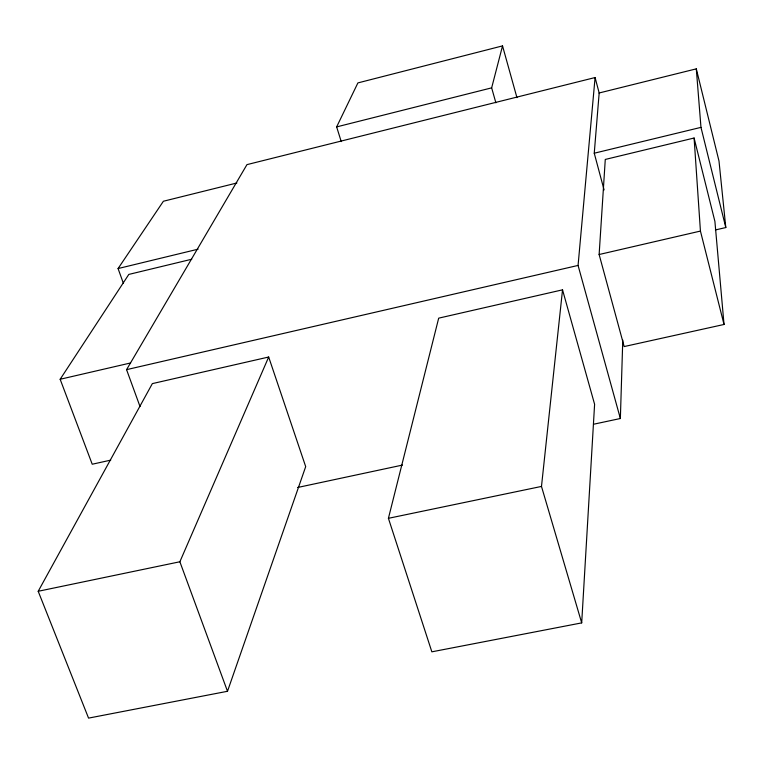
<?xml version="1.0" encoding="UTF-8"?>
<svg xmlns="http://www.w3.org/2000/svg" width="764" height="764" viewBox="0 0 764 764"><rect width="100%" height="100%" fill="white"/><g stroke="black" fill="none" stroke-linecap="round" stroke-linejoin="round"><path stroke-width="1.15" d="M593.561 424.24L620.358 418.51L622.775 340.114M581.691 622.889L594.602 404.28L562.533 289.833L438.689 318.149L388.418 518.317L431.851 651.826L581.691 622.889L541.485 486.429L562.533 289.833M599.129 254.517L605.279 159.447L694.094 138.017L714.903 221.398L724.024 324.471L624.159 346.56L599.129 254.517L700.435 231.072L694.094 138.017M604.085 189.921L594.249 153.22L599.167 92.979L696.3 68.855L719 161.07L725.8 227.548L715.4 229.954M620.358 418.51L578.071 265.433L595.089 77.546L246.953 164.632L126.566 369.652L140.032 406.582M495.874 102.796L491.653 87.86L502.531 45.888L357.896 82.913L336.647 126.9L341.241 141.598M227.5 691.286L305.695 466.632L268.68 357.017L152.351 383.614L38.2 591.279L88.557 718.112L227.5 691.286L179.874 561.769L268.68 357.017M110.713 460.138L92.224 464.226L60.155 379.269L128.81 274.419L191.754 259.235M123.319 283.129L118.076 268.556L163.4 201.247L236.869 182.988M336.647 126.9L491.653 87.86M118.076 268.556L198.086 249.179M594.249 153.22L700.97 127.368L696.3 68.855M60.155 379.269L130.615 362.957M126.566 369.652L578.071 265.433M297.626 487.489L402.485 465.075M38.2 591.279L179.874 561.769M388.418 518.317L541.485 486.429M502.531 45.888L516.951 97.63M595.089 77.546L599.32 93.552M700.435 231.072L724.024 324.471M700.97 127.368L725.8 227.548"/></g></svg>
